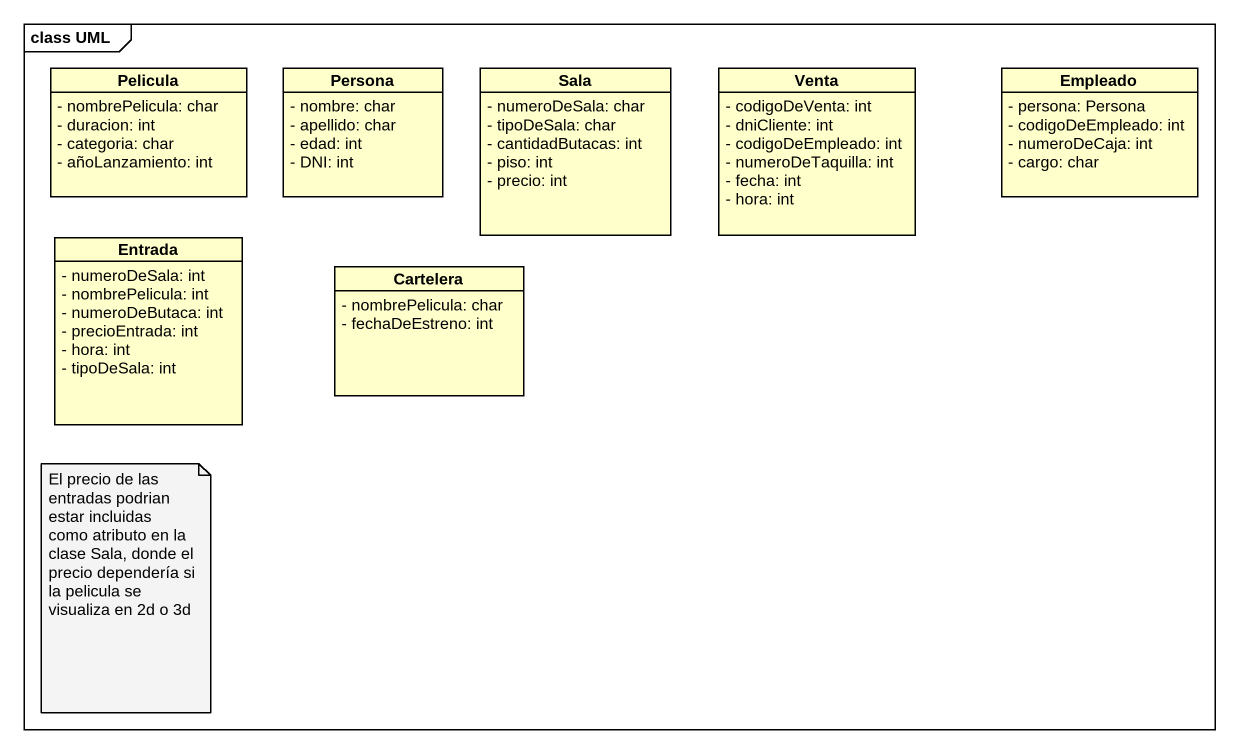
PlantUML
@startuml
mainframe class UML
hide circle
hide empty members
skinparam classAttributeIconSize 0
class Pelicula {
  - nombrePelicula: char
  - duracion: int
  - categoria: char
  - añoLanzamiento: int
}
class Persona {
  - nombre: char
  - apellido: char
  - edad: int
  - DNI: int
}
class Sala {
  - numeroDeSala: char
  - tipoDeSala: char
  - cantidadButacas: int
  - piso: int
  - precio: int
}
class Venta {
  - codigoDeVenta: int
  - dniCliente: int
  - codigoDeEmpleado: int
  - numeroDeTaquilla: int
  - fecha: int
  - hora: int
}
class Empleado {
  - persona: Persona
  - codigoDeEmpleado: int
  - numeroDeCaja: int
  - cargo: char
}
class Entrada {
  - numeroDeSala: int
  - nombrePelicula: int
  - numeroDeButaca: int
  - precioEntrada: int
  - hora: int
  - tipoDeSala: int
}
class Cartelera {
  - nombrePelicula: char
  - fechaDeEstreno: int
}
note as N1
  El precio de las entradas podrian estar incluidas como atributo en la clase Sala, donde el precio dependería si la pelicula se visualiza en 2d o 3d
end note
@enduml
